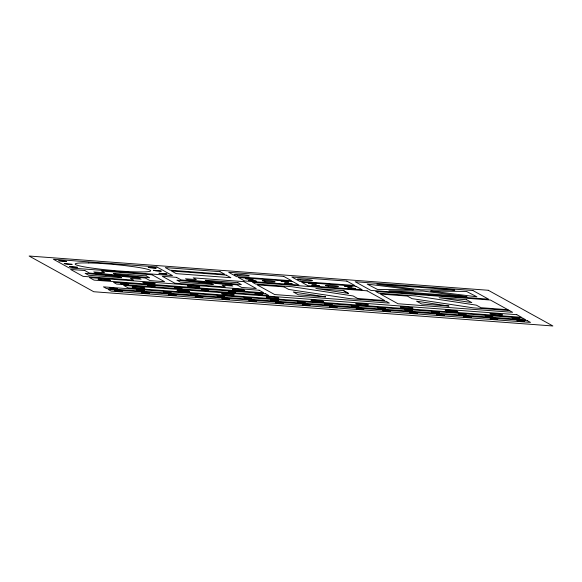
<?xml version="1.0" encoding="UTF-8"?>
<svg xmlns="http://www.w3.org/2000/svg" width="582" height="582" viewBox="0 0 582 582"><rect width="100%" height="100%" fill="white"/><g stroke="black" fill="none" stroke-linecap="round" stroke-linejoin="round"><path stroke-width="0.87" d="M453.676 289.829L376.852 284.234L420.808 289.858L454.818 290.069L452.781 289.763M343.395 290.571L315.851 288.505L348.545 293.408L343.373 290.556L348.509 293.408M507.933 309.711L480.965 307.703L476.367 305.15L415.373 295.932L378.882 293.212L375.717 291.473L490.386 300.021L512.633 312.301L397.964 303.746L380.424 294.055L407.313 296.063L411.998 298.646L473.479 307.871L509.468 310.548M66.603 261.398L58.717 260.721L66.603 261.405M466.851 296.667L388.878 290.825L422.896 291.044L466.851 296.667M413.285 289.814L377.594 289.487L367.191 284.103L413.285 289.814M430.811 291.073L476.884 296.805L466.48 291.422L430.811 291.073M245.568 278.676L253.017 279.389L245.568 278.676M248.667 280.393L256.124 281.099L248.667 280.393M281.222 281.332L288.672 282.037L281.222 281.332M284.62 283.07L292.077 283.783L284.62 283.07M308.802 283.39L316.259 284.103L308.802 283.39M311.908 285.107L319.358 285.813L311.908 285.107M344.457 286.046L351.914 286.751L344.457 286.046M347.854 287.792L355.311 288.497L347.854 287.792M64.246 263.595C68.952 265.021 79.69 264.519 64.246 263.595M69.556 266.527C74.256 267.953 85.001 267.451 69.556 266.527M148.279 267.327C152.979 268.753 163.717 268.251 148.279 267.327M153.648 270.295L156.02 270.921L161.352 271.117L153.648 270.295M159.031 273.198C163.738 274.624 174.476 274.122 159.031 273.198M120.94 283.645L128.04 284.409L120.94 283.645M109.983 287.923L117.484 288.723L109.983 287.923M114.756 290.665L122.256 291.466L114.756 290.665M147.784 285.653L154.877 286.409L147.784 285.653M136.814 289.923L144.314 290.724L136.814 289.923M141.702 292.673L149.203 293.474L141.702 292.673M174.753 287.661L181.846 288.417L174.753 287.661M163.455 291.909L170.955 292.71L163.455 291.909M168.482 294.674L175.982 295.474L168.482 294.674M201.459 289.654L208.56 290.411L201.459 289.654M190.358 293.917L197.858 294.718L190.358 293.917M195.29 296.667L202.791 297.467L195.29 296.667M228.326 291.655L235.419 292.411L228.326 291.655M217.188 295.918L224.688 296.718L217.188 295.918M222.026 298.661L229.526 299.468L222.026 298.661M255.112 293.655L262.213 294.412L255.112 293.655M244.127 297.926L251.628 298.726L244.127 297.926M248.994 300.676L256.495 301.476L248.994 300.676M270.71 299.905L278.211 300.705L270.71 299.905M275.642 302.662L283.143 303.462L275.642 302.662M297.518 301.905L305.019 302.705L297.518 301.905M302.414 304.662L309.915 305.463L302.414 304.662M324.545 303.92L332.046 304.721L324.545 303.92M329.441 306.678L336.942 307.478L329.441 306.678M351.317 305.921L358.818 306.721L351.317 305.921M356.249 308.671L363.75 309.478L356.249 308.671M377.965 307.907L385.466 308.707L377.965 307.907M382.934 310.664L390.435 311.465L382.934 310.664M404.934 309.915L412.434 310.715L404.934 309.915M409.873 312.672L417.374 313.472L409.873 312.672M431.669 311.908L439.17 312.709L431.669 311.908M436.711 314.673L444.212 315.473L436.711 314.673M458.478 313.909L465.978 314.709L458.478 313.909M463.607 316.681L471.107 317.481L463.607 316.681M485.257 315.91L492.758 316.71L485.257 315.91M490.248 318.667L497.748 319.467L490.248 318.667M512.204 317.918L519.704 318.718L512.204 317.918M517.078 320.667L524.578 321.468L517.078 320.667M88.762 262.94L82.091 262.933A37.859 3.034 5.1 0 0 91.258 267.996L99.98 269.139A37.859 3.034 5.1 0 0 137.134 271.91L143.798 271.91A37.859 3.034 5.1 0 0 134.638 266.854L125.916 265.712A37.859 3.034 5.1 0 0 88.762 262.94M488.247 290.265L29.1 256.022L93.753 291.735L552.9 325.978L488.247 290.265M156.878 266.971L53.406 259.252L69.018 267.88L172.483 275.592L156.878 266.971M220.003 271.663L165.281 267.582L170.002 270.186L224.725 274.268L220.003 271.663M283.725 276.399L228.675 272.296L236.59 276.668L291.64 280.771L283.725 276.399M346.857 281.113L291.808 277.003L299.723 281.375L354.773 285.486L346.857 281.113M472.897 290.513L355.187 281.732L370.872 290.396L488.582 299.177L472.897 290.513M226.143 275.082L171.486 271.008L176.259 273.642L230.909 277.716L226.143 275.082M292.651 281.543L238.387 277.498L244.709 280.99L298.966 285.035L292.651 281.543M355.886 286.257L301.629 282.212L307.943 285.704L362.2 289.749L355.886 286.257M152.069 274.791L101.457 271.016L104.607 272.762L93.746 271.947L95.594 272.965L145.311 278.036L149.96 280.604L164.568 281.695L152.069 274.791M243.793 281.63L193.173 277.854L196.33 279.6L185.469 278.785L187.317 279.811L237.027 284.874L241.675 287.443L256.291 288.534L243.793 281.63M367.126 290.825L252.457 282.277L255.614 284.023L292.106 286.744L353.099 295.954L357.697 298.508L384.673 300.523L367.126 290.825M84.783 270.506L70.56 269.444L83.066 276.355L133.547 280.117L130.404 278.385L141.135 279.185L139.287 278.16L89.366 273.038L84.783 270.506M176.513 277.352L162.298 276.29L174.804 283.194L225.278 286.962L222.142 285.224L232.873 286.024L231.025 285.005L181.097 279.884L176.513 277.352M146.162 275.853L113.483 273.416L115.01 274.26L149.618 277.76L146.162 275.853M237.885 282.692L205.199 280.255L206.726 281.099L241.341 284.605L237.885 282.692M466.633 299.745L439.119 297.693L471.806 302.604L466.633 299.745M284.038 286.868L257.142 284.867L274.682 294.557L389.351 303.106L386.186 301.36L350.197 298.675L288.716 289.458L284.038 286.868M121.405 277.716L88.704 275.271L85.176 273.329L119.87 276.865L121.405 277.716M213.143 284.554L180.435 282.117L176.913 280.168L211.608 283.71L213.143 284.554M259.114 290.222L89.432 277.57L94.044 280.117L263.726 292.768L259.114 290.222M325.6 296.842L298.413 294.812L293.292 291.982L325.6 296.842M448.882 306.03L421.695 304.008L416.574 301.178L448.882 306.03M265.574 293.699L113.519 282.357L116.64 284.081L268.695 295.423L265.574 293.699M516.801 314.68L123.631 285.362L128.338 287.959L521.508 317.285L516.801 314.68M522.745 318.128L103.421 286.853L106.499 288.556L525.815 319.824L522.745 318.128M527.43 320.718L108.106 289.443L111.184 291.138L530.508 322.413L527.43 320.718M234.902 289.88A6.307 0.509 5.1 0 0 244.775 290.389A6.307 0.509 5.1 0 0 235.87 289.094A6.307 0.509 5.1 0 0 234.902 289.88M189.958 286.533A6.307 0.509 5.1 0 0 199.83 287.035A6.307 0.509 5.1 0 0 190.925 285.74A6.307 0.509 5.1 0 0 189.958 286.533M145.362 283.208A6.307 0.509 5.1 0 0 155.234 283.71A6.307 0.509 5.1 0 0 146.329 282.416A6.307 0.509 5.1 0 0 145.362 283.208M100.642 279.869A6.307 0.509 5.1 0 0 110.515 280.378A6.307 0.509 5.1 0 0 101.61 279.076A6.307 0.509 5.1 0 0 100.642 279.869M492.481 314.36A6.417 0.517 5.1 0 0 502.521 314.877A6.417 0.517 5.1 0 0 493.463 313.56A6.417 0.517 5.1 0 0 492.481 314.36M447.834 311.035A6.417 0.517 5.1 0 0 457.874 311.545A6.417 0.517 5.1 0 0 448.824 310.228A6.417 0.517 5.1 0 0 447.834 311.035M402.97 307.689A6.417 0.517 5.1 0 0 413.009 308.198A6.417 0.517 5.1 0 0 403.952 306.881A6.417 0.517 5.1 0 0 402.97 307.689M358.367 304.364A6.417 0.517 5.1 0 0 368.406 304.873A6.417 0.517 5.1 0 0 359.349 303.557A6.417 0.517 5.1 0 0 358.367 304.364M313.683 301.032A6.417 0.517 5.1 0 0 323.723 301.541A6.417 0.517 5.1 0 0 314.673 300.225A6.417 0.517 5.1 0 0 313.683 301.032M268.855 297.686A6.417 0.517 5.1 0 0 278.894 298.202A6.417 0.517 5.1 0 0 269.837 296.885A6.417 0.517 5.1 0 0 268.855 297.686M224.208 294.354A6.417 0.517 5.1 0 0 234.255 294.87A6.417 0.517 5.1 0 0 225.198 293.554A6.417 0.517 5.1 0 0 224.208 294.354M179.685 291.036A6.417 0.517 5.1 0 0 189.725 291.553A6.417 0.517 5.1 0 0 180.675 290.229A6.417 0.517 5.1 0 0 179.685 291.036M134.755 287.683A6.417 0.517 5.1 0 0 144.794 288.199A6.417 0.517 5.1 0 0 135.737 286.882A6.417 0.517 5.1 0 0 134.755 287.683M328.183 286.082A6.518 0.524 5.1 0 0 338.382 286.599A6.518 0.524 5.1 0 0 329.179 285.26A6.518 0.524 5.1 0 0 328.183 286.082M264.941 281.361A6.518 0.524 5.1 0 0 275.148 281.884A6.518 0.524 5.1 0 0 265.945 280.546A6.518 0.524 5.1 0 0 264.941 281.361M300.523 279.986A7.588 0.611 5.1 0 0 312.396 280.589A7.588 0.611 5.1 0 0 301.687 279.033A7.588 0.611 5.1 0 0 300.523 279.986M237.391 275.279A7.588 0.611 5.1 0 0 249.263 275.883A7.588 0.611 5.1 0 0 238.555 274.326A7.588 0.611 5.1 0 0 237.391 275.279"/></g></svg>
